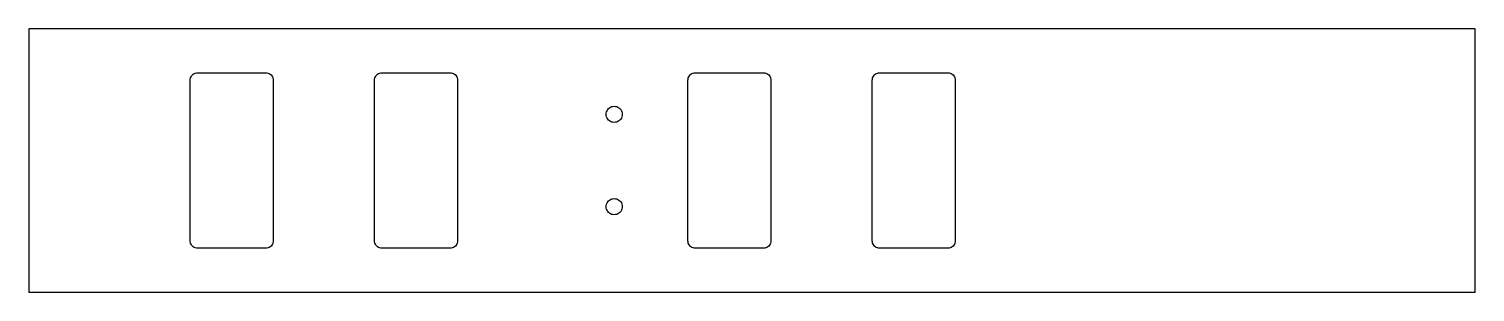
# Model space of a CAD drawing. Header units: metres. Extents: x 0 to 314, y 0 to 57.
import ezdxf

# ---------------------------------------------------------------- set-up
doc = ezdxf.new("R2010")
doc.units = ezdxf.units.M

msp = doc.modelspace()

# ---------------------------------------------------------------- linework, layer by layer
for p, q in [((313.8, 57), (0, 57)), ((0, 57), (0, 0)), ((313.8, 0), (313.8, 57)), ((35.4686, 47.0314), (35.6595, 47.1944)), ((35.6595, 47.1944), (35.8736, 47.3256)), ((35.8736, 47.3256), (36.1056, 47.4217)), ((36.1056, 47.4217), (36.3497, 47.4803)), ((36.3497, 47.4803), (36.6, 47.5)), ((36.6, 47.5), (51.4, 47.5)), ((51.4, 47.5), (51.6503, 47.4803)), ((51.6503, 47.4803), (51.8944, 47.4217)), ((51.8944, 47.4217), (52.1264, 47.3256)), ((52.1264, 47.3256), (52.3405, 47.1944)), ((52.3405, 47.1944), (52.5314, 47.0314)), ((75.4686, 47.0314), (75.6595, 47.1944)), ((75.6595, 47.1944), (75.8736, 47.3256)), ((75.8736, 47.3256), (76.1056, 47.4217)), ((76.1056, 47.4217), (76.3497, 47.4803)), ((76.3497, 47.4803), (76.6, 47.5)), ((76.6, 47.5), (91.4, 47.5)), ((91.4, 47.5), (91.6503, 47.4803)), ((91.6503, 47.4803), (91.8944, 47.4217)), ((91.8944, 47.4217), (92.1264, 47.3256)), ((92.1264, 47.3256), (92.3405, 47.1944)), ((92.3405, 47.1944), (92.5314, 47.0314)), ((143.469, 47.0314), (143.66, 47.1944)), ((143.66, 47.1944), (143.874, 47.3256)), ((143.874, 47.3256), (144.106, 47.4217)), ((144.106, 47.4217), (144.35, 47.4803)), ((144.35, 47.4803), (144.6, 47.5)), ((144.6, 47.5), (159.4, 47.5)), ((159.4, 47.5), (159.65, 47.4803)), ((159.65, 47.4803), (159.894, 47.4217)), ((159.894, 47.4217), (160.126, 47.3256)), ((160.126, 47.3256), (160.34, 47.1944)), ((160.34, 47.1944), (160.531, 47.0314)), ((183.469, 47.0314), (183.66, 47.1944)), ((183.66, 47.1944), (183.874, 47.3256)), ((183.874, 47.3256), (184.106, 47.4217)), ((184.106, 47.4217), (184.35, 47.4803)), ((184.35, 47.4803), (184.6, 47.5)), ((184.6, 47.5), (199.4, 47.5)), ((199.4, 47.5), (199.65, 47.4803)), ((199.65, 47.4803), (199.894, 47.4217)), ((199.894, 47.4217), (200.126, 47.3256)), ((200.126, 47.3256), (200.34, 47.1944)), ((200.34, 47.1944), (200.531, 47.0314)), ((35, 45.9), (35.0197, 46.1503)), ((35, 11.1), (35, 45.9)), ((35.0197, 46.1503), (35.0783, 46.3944)), ((35.0783, 46.3944), (35.1744, 46.6264)), ((35.1744, 46.6264), (35.3056, 46.8405)), ((35.3056, 46.8405), (35.4686, 47.0314)), ((52.5314, 47.0314), (52.6944, 46.8405)), ((52.6944, 46.8405), (52.8256, 46.6264)), ((52.8256, 46.6264), (52.9217, 46.3944)), ((52.9217, 46.3944), (52.9803, 46.1503)), ((52.9803, 46.1503), (53, 45.9)), ((53, 45.9), (53, 11.1)), ((75, 45.9), (75.0197, 46.1503)), ((75, 11.1), (75, 45.9)), ((75.0197, 46.1503), (75.0783, 46.3944)), ((75.0783, 46.3944), (75.1744, 46.6264)), ((75.1744, 46.6264), (75.3056, 46.8405)), ((75.3056, 46.8405), (75.4686, 47.0314)), ((92.5314, 47.0314), (92.6944, 46.8405)), ((92.6944, 46.8405), (92.8256, 46.6264)), ((92.8256, 46.6264), (92.9217, 46.3944)), ((92.9217, 46.3944), (92.9803, 46.1503)), ((92.9803, 46.1503), (93, 45.9)), ((93, 45.9), (93, 11.1)), ((143, 45.9), (143.02, 46.1503)), ((143, 11.1), (143, 45.9)), ((143.02, 46.1503), (143.078, 46.3944)), ((143.078, 46.3944), (143.174, 46.6264)), ((143.174, 46.6264), (143.306, 46.8405)), ((143.306, 46.8405), (143.469, 47.0314)), ((160.531, 47.0314), (160.694, 46.8405)), ((160.694, 46.8405), (160.826, 46.6264)), ((160.826, 46.6264), (160.922, 46.3944)), ((160.922, 46.3944), (160.98, 46.1503)), ((160.98, 46.1503), (161, 45.9)), ((161, 45.9), (161, 11.1)), ((183, 45.9), (183.02, 46.1503)), ((183, 11.1), (183, 45.9)), ((183.02, 46.1503), (183.078, 46.3944)), ((183.078, 46.3944), (183.174, 46.6264)), ((183.174, 46.6264), (183.306, 46.8405)), ((183.306, 46.8405), (183.469, 47.0314)), ((200.531, 47.0314), (200.694, 46.8405)), ((200.694, 46.8405), (200.826, 46.6264)), ((200.826, 46.6264), (200.922, 46.3944)), ((200.922, 46.3944), (200.98, 46.1503)), ((200.98, 46.1503), (201, 45.9)), ((201, 45.9), (201, 11.1)), ((125.25, 38.5), (125.272, 38.7738)), ((125.272, 38.2262), (125.25, 38.5)), ((125.272, 38.7738), (125.336, 39.0408)), ((125.336, 37.9592), (125.272, 38.2262)), ((125.336, 39.0408), (125.441, 39.2945)), ((125.441, 37.7055), (125.336, 37.9592)), ((125.441, 39.2945), (125.584, 39.5286)), ((125.584, 37.4714), (125.441, 37.7055)), ((125.584, 39.5286), (125.763, 39.7374)), ((125.763, 39.7374), (125.971, 39.9158)), ((125.971, 39.9158), (126.206, 40.0592)), ((126.206, 40.0592), (126.459, 40.1643)), ((126.459, 40.1643), (126.726, 40.2285)), ((126.726, 40.2285), (127, 40.25)), ((127, 40.25), (127.274, 40.2285)), ((127.274, 40.2285), (127.541, 40.1643)), ((127.541, 40.1643), (127.794, 40.0592)), ((127.794, 40.0592), (128.029, 39.9158)), ((128.029, 39.9158), (128.237, 39.7374)), ((128.237, 39.7374), (128.416, 39.5286)), ((128.416, 39.5286), (128.559, 39.2945)), ((128.559, 37.7055), (128.416, 37.4714)), ((128.559, 39.2945), (128.664, 39.0408)), ((128.664, 37.9592), (128.559, 37.7055)), ((128.664, 39.0408), (128.728, 38.7738)), ((128.728, 38.2262), (128.664, 37.9592)), ((128.728, 38.7738), (128.75, 38.5)), ((128.75, 38.5), (128.728, 38.2262)), ((125.763, 37.2626), (125.584, 37.4714)), ((125.971, 37.0842), (125.763, 37.2626)), ((126.206, 36.9407), (125.971, 37.0842)), ((126.459, 36.8356), (126.206, 36.9407)), ((126.726, 36.7715), (126.459, 36.8356)), ((127, 36.75), (126.726, 36.7715)), ((127.274, 36.7715), (127, 36.75)), ((127.541, 36.8356), (127.274, 36.7715)), ((127.794, 36.9407), (127.541, 36.8356)), ((128.029, 37.0842), (127.794, 36.9407)), ((128.237, 37.2626), (128.029, 37.0842)), ((128.416, 37.4714), (128.237, 37.2626)), ((125.272, 18.7738), (125.336, 19.0408)), ((125.336, 19.0408), (125.441, 19.2945)), ((125.441, 19.2945), (125.584, 19.5286)), ((125.584, 19.5286), (125.763, 19.7374)), ((125.763, 19.7374), (125.971, 19.9158)), ((125.971, 19.9158), (126.206, 20.0592)), ((126.206, 20.0592), (126.459, 20.1643)), ((126.459, 20.1643), (126.726, 20.2285)), ((126.726, 20.2285), (127, 20.25)), ((127, 20.25), (127.274, 20.2285)), ((127.274, 20.2285), (127.541, 20.1643)), ((127.541, 20.1643), (127.794, 20.0592)), ((127.794, 20.0592), (128.029, 19.9158)), ((128.029, 19.9158), (128.237, 19.7374)), ((128.237, 19.7374), (128.416, 19.5286)), ((128.416, 19.5286), (128.559, 19.2945)), ((128.559, 19.2945), (128.664, 19.0408)), ((128.664, 19.0408), (128.728, 18.7738)), ((125.25, 18.5), (125.272, 18.7738)), ((125.272, 18.2262), (125.25, 18.5)), ((125.336, 17.9592), (125.272, 18.2262)), ((125.441, 17.7055), (125.336, 17.9592)), ((125.584, 17.4714), (125.441, 17.7055)), ((125.763, 17.2626), (125.584, 17.4714)), ((125.971, 17.0842), (125.763, 17.2626)), ((126.206, 16.9407), (125.971, 17.0842)), ((126.459, 16.8356), (126.206, 16.9407)), ((126.726, 16.7715), (126.459, 16.8356)), ((127, 16.75), (126.726, 16.7715)), ((127.274, 16.7715), (127, 16.75)), ((127.541, 16.8356), (127.274, 16.7715)), ((127.794, 16.9407), (127.541, 16.8356)), ((128.029, 17.0842), (127.794, 16.9407)), ((128.237, 17.2626), (128.029, 17.0842)), ((128.416, 17.4714), (128.237, 17.2626)), ((128.559, 17.7055), (128.416, 17.4714)), ((128.664, 17.9592), (128.559, 17.7055)), ((128.728, 18.2262), (128.664, 17.9592)), ((128.728, 18.7738), (128.75, 18.5)), ((128.75, 18.5), (128.728, 18.2262)), ((35.0197, 10.8497), (35, 11.1)), ((35.0783, 10.6056), (35.0197, 10.8497)), ((35.1744, 10.3736), (35.0783, 10.6056)), ((35.3056, 10.1595), (35.1744, 10.3736)), ((35.4686, 9.96863), (35.3056, 10.1595)), ((35.6595, 9.80557), (35.4686, 9.96863)), ((35.8736, 9.67439), (35.6595, 9.80557)), ((36.1056, 9.57831), (35.8736, 9.67439)), ((36.3497, 9.5197), (36.1056, 9.57831)), ((36.6, 9.5), (36.3497, 9.5197)), ((51.4, 9.5), (36.6, 9.5)), ((51.6503, 9.5197), (51.4, 9.5)), ((51.8944, 9.57831), (51.6503, 9.5197)), ((52.1264, 9.67439), (51.8944, 9.57831)), ((52.3405, 9.80557), (52.1264, 9.67439)), ((52.5314, 9.96863), (52.3405, 9.80557)), ((52.6944, 10.1595), (52.5314, 9.96863)), ((52.8256, 10.3736), (52.6944, 10.1595)), ((52.9217, 10.6056), (52.8256, 10.3736)), ((52.9803, 10.8497), (52.9217, 10.6056)), ((53, 11.1), (52.9803, 10.8497)), ((75.0197, 10.8497), (75, 11.1)), ((75.0783, 10.6056), (75.0197, 10.8497)), ((75.1744, 10.3736), (75.0783, 10.6056)), ((75.3056, 10.1595), (75.1744, 10.3736)), ((75.4686, 9.96863), (75.3056, 10.1595)), ((75.6595, 9.80557), (75.4686, 9.96863)), ((75.8736, 9.67439), (75.6595, 9.80557)), ((76.1056, 9.57831), (75.8736, 9.67439)), ((76.3497, 9.5197), (76.1056, 9.57831)), ((76.6, 9.5), (76.3497, 9.5197)), ((91.4, 9.5), (76.6, 9.5)), ((91.6503, 9.5197), (91.4, 9.5)), ((91.8944, 9.57831), (91.6503, 9.5197)), ((92.1264, 9.67439), (91.8944, 9.57831)), ((92.3405, 9.80557), (92.1264, 9.67439)), ((92.5314, 9.96863), (92.3405, 9.80557)), ((92.6944, 10.1595), (92.5314, 9.96863)), ((92.8256, 10.3736), (92.6944, 10.1595)), ((92.9217, 10.6056), (92.8256, 10.3736)), ((92.9803, 10.8497), (92.9217, 10.6056)), ((93, 11.1), (92.9803, 10.8497)), ((143.02, 10.8497), (143, 11.1)), ((143.078, 10.6056), (143.02, 10.8497)), ((143.174, 10.3736), (143.078, 10.6056)), ((143.306, 10.1595), (143.174, 10.3736)), ((143.469, 9.96863), (143.306, 10.1595)), ((143.66, 9.80557), (143.469, 9.96863)), ((143.874, 9.67439), (143.66, 9.80557)), ((144.106, 9.57831), (143.874, 9.67439)), ((144.35, 9.5197), (144.106, 9.57831)), ((144.6, 9.5), (144.35, 9.5197)), ((159.4, 9.5), (144.6, 9.5)), ((159.65, 9.5197), (159.4, 9.5)), ((159.894, 9.57831), (159.65, 9.5197)), ((160.126, 9.67439), (159.894, 9.57831)), ((160.34, 9.80557), (160.126, 9.67439)), ((160.531, 9.96863), (160.34, 9.80557)), ((160.694, 10.1595), (160.531, 9.96863)), ((160.826, 10.3736), (160.694, 10.1595)), ((160.922, 10.6056), (160.826, 10.3736)), ((160.98, 10.8497), (160.922, 10.6056)), ((161, 11.1), (160.98, 10.8497)), ((183.02, 10.8497), (183, 11.1)), ((183.078, 10.6056), (183.02, 10.8497)), ((183.174, 10.3736), (183.078, 10.6056)), ((183.306, 10.1595), (183.174, 10.3736)), ((183.469, 9.96863), (183.306, 10.1595)), ((183.66, 9.80557), (183.469, 9.96863)), ((183.874, 9.67439), (183.66, 9.80557)), ((184.106, 9.57831), (183.874, 9.67439)), ((184.35, 9.5197), (184.106, 9.57831)), ((184.6, 9.5), (184.35, 9.5197)), ((199.4, 9.5), (184.6, 9.5)), ((199.65, 9.5197), (199.4, 9.5)), ((199.894, 9.57831), (199.65, 9.5197)), ((200.126, 9.67439), (199.894, 9.57831)), ((200.34, 9.80557), (200.126, 9.67439)), ((200.531, 9.96863), (200.34, 9.80557)), ((200.694, 10.1595), (200.531, 9.96863)), ((200.826, 10.3736), (200.694, 10.1595)), ((200.922, 10.6056), (200.826, 10.3736)), ((200.98, 10.8497), (200.922, 10.6056)), ((201, 11.1), (200.98, 10.8497)), ((0, 0), (313.8, 0))]:
    msp.add_line(p, q)

doc.saveas('drawing.dxf')
